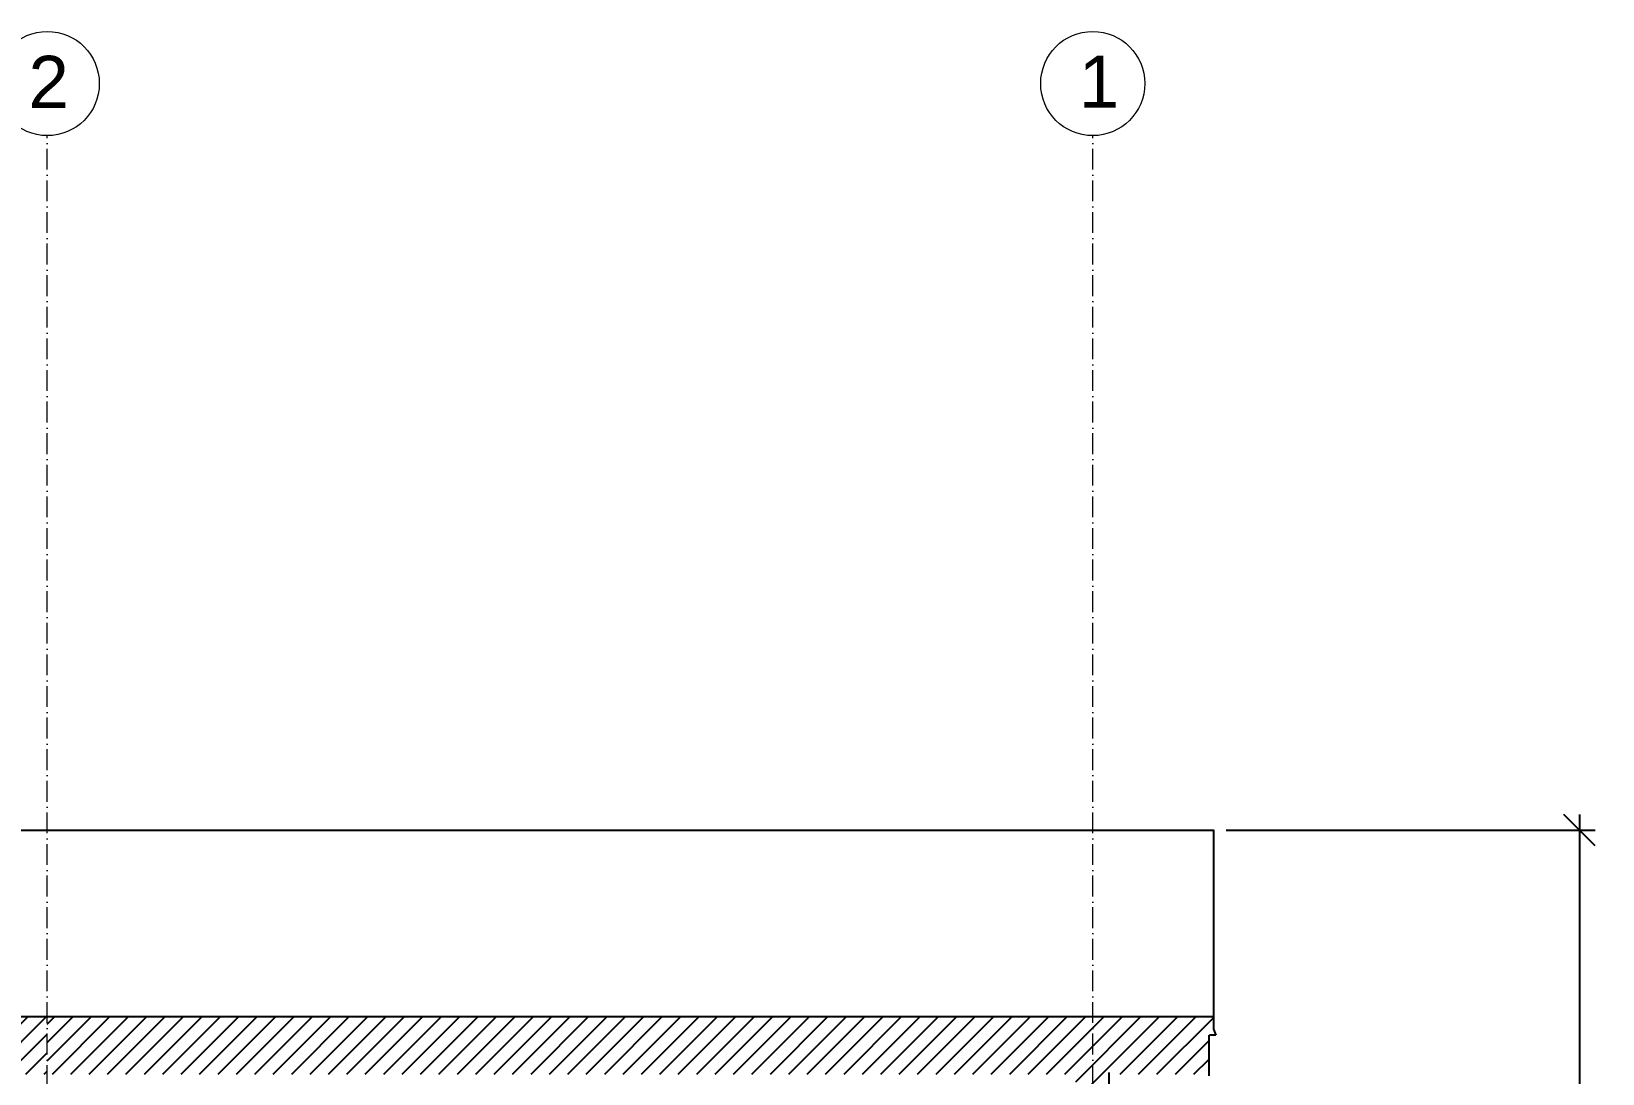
# Model space of a CAD drawing. Header units: millimetres. Extents: x 2830 to 9066, y 9741 to 14619.
# Drawn here: x 3439.4 to 3892, y 12321 to 12621 of the extents above; entities that cross this region are included whole.
import ezdxf

# ---------------------------------------------------------------- set-up
doc = ezdxf.new("R2010")
doc.units = ezdxf.units.MM
doc.header["$MEASUREMENT"] = 0
doc.linetypes.add('ACAD_ISO10W100', pattern=[18, 12, -3, 0, -3])
doc.layers.get('DEFPOINTS').update_dxf_attribs({"color": 210})
doc.layers.add('CAMPITURE', color=7, linetype='Continuous', lineweight=25)
doc.layers.add('quote nuove', color=2, linetype='Continuous')
doc.layers.add('STRUTTURA', color=1, linetype='Continuous')
doc.layers.get('0').off()
doc.styles.add('ARIAL', font='Arial.ttf')
doc.styles.get("Standard").update_dxf_attribs({"font": 'Arial.ttf'})
doc.dimstyles.new('TICK_36', dxfattribs={"dimtxt": 3.6, "dimasz": 3.6, "dimexe": 1.8, "dimexo": 1.2, "dimgap": 1.8, "dimtad": 0, "dimdec": 0, "dimzin": 0, "dimdsep": 46, "dimtxsty": 'ARIAL', "dimblk": 'OBLIQUE', "dimcen": 1.8, "dimdle": 1.8, "dimclrd": 256, "dimclrt": 256, "dimadec": 0, "dimazin": 0, "dimtfac": 1, "dimtdec": 0, "dimtmove": 1, "dimatfit": 3, "dimldrblk": 'OPEN90', "dimfxl": 1, "dimtfill": 1, "dimtolj": 1, "dimtzin": 0, "dimarcsym": 0})

# ---------------------------------------------------------------- blocks, each defined once
blk = doc.blocks.new('_Oblique')
at = {"color": 0, "linetype": 'ByBlock', "lineweight": -2}
blk.add_line((-0.5, -0.5), (0.5, 0.5), dxfattribs=at)
blk = doc.blocks.new('*D138')
at = {"layer": 'DEFPOINTS', "color": 0, "transparency": 16777216}
for p in [(3780.5, 12391.05), (3820.6, 11771.35), (3885.27, 11771.35)]:
    blk.add_point(p, dxfattribs=at)
at = {"layer": 'quote nuove', "lineweight": -2, "transparency": 16777216}
for p, q in [((3885.27, 12395.55), (3885.27, 12095.71)), ((3885.27, 11766.85), (3885.27, 12066.69))]:
    blk.add_line(p, q, dxfattribs=at)
at = {"layer": 'quote nuove', "color": 0, "lineweight": -2, "transparency": 16777216}
for p, q in [((3783.5, 12391.05), (3889.77, 12391.05)), ((3823.6, 11771.35), (3889.77, 11771.35))]:
    blk.add_line(p, q, dxfattribs=at)
at = {"layer": 'quote nuove', "lineweight": -2, "transparency": 16777216, "xscale": 9, "yscale": 9, "zscale": 9}
for p, rotation in [((3885.27, 12391.05), 90), ((3885.27, 11771.35), 270)]:
    blk.add_blockref('_Oblique', p, dxfattribs=dict(at, rotation=rotation))
at = {"layer": 'quote nuove', "transparency": 16777216, "insert": (3885.27, 12081.2), "char_height": 9, "attachment_point": 5, "rotation": 90, "style": 'ARIAL', "bg_fill": 3, "box_fill_scale": 1.25, "bg_fill_color": 256, "bg_fill_true_color": 13158600, "bg_fill_transparency": 0}
blk.add_mtext('\\A1;620', dxfattribs=at)
blk = doc.blocks.new('_Open90')
at = {"color": 0, "linetype": 'ByBlock', "lineweight": -2}
for p, q in [((0, 0), (-1, 0)), ((-0.5, 0.5), (0, 0)), ((0, 0), (-0.5, -0.5))]:
    blk.add_line(p, q, dxfattribs=at)

msp = doc.modelspace()

# ---------------------------------------------------------------- hatches: boundary and pattern name
at = {"layer": 'CAMPITURE'}
h = msp.add_hatch(dxfattribs=at)
h.set_pattern_fill('ANSI31', color=256, scale=30)
h.paths.add_polyline_path([(3339.8, 12337.36), (3251.01, 12337.36), (3251.01, 12320.76), (3335.41, 12320.76), (3339.8, 12320.76)])
h.paths.add_polyline_path([(3443.93, 12337.36), (3386.31, 12337.36), (3386.31, 12320.76), (3407.81, 12320.76), (3443.93, 12320.76)])
h.paths.add_polyline_path([(3386.31, 12337.36), (3339.8, 12337.36), (3339.8, 12320.76), (3386.31, 12320.76)])
at = {"layer": 'CAMPITURE', "ltscale": 2.5}
h = msp.add_hatch(dxfattribs=at)
h.set_pattern_fill('ANSI31', color=256, scale=30)
h.set_pattern_definition([(45, (245.1807, 8409.8992), (-2.6516504, 2.6516504), [])])
h.paths.add_polyline_path([(3749.69, 12320.76), (3778.59, 12320.76), (3778.59, 12332.04), (3778.83, 12332.04), (3780.59, 12332.04), (3779.83, 12333.76), (3779.83, 12337.36), (3745.09, 12337.36), (3745.09, 12233.91), (3749.71, 12233.91)])
h.paths.add_polyline_path([(3745.09, 12337.36), (3443.93, 12337.36), (3443.93, 12320.76), (3740.18, 12320.76), (3740.2, 12233.91), (3745.09, 12233.91)])

# ---------------------------------------------------------------- linework, layer by layer
at = {"layer": 'quote nuove', "color": 253, "linetype": 'ACAD_ISO10W100', "lineweight": 0, "ltscale": 0.5, "transparency": 33554687}
for p, q in [((3443.93, 11771.35), (3443.93, 12591.05)), ((3745.09, 11771.35), (3745.09, 12591.05))]:
    msp.add_line(p, q, dxfattribs=at)
at = {"layer": 'quote nuove', "color": 253, "lineweight": 0}
for centre in [(3443.93, 12606.05), (3745.09, 12606.05)]:
    msp.add_circle(centre, 15, dxfattribs=at)
at = {"layer": 'STRUTTURA'}
for p, q in [((3779.83, 12339.54), (3779.83, 12333.76)), ((3779.83, 12333.76), (3780.59, 12332.04)), ((3778.59, 12320.26), (3778.59, 12332.04)), ((3778.59, 12332.04), (3778.83, 12332.04)), ((3780.59, 12332.04), (3778.83, 12332.04))]:
    msp.add_line(p, q, dxfattribs=at)
at = {"layer": 'STRUTTURA', "ltscale": 2.5}
msp.add_line((3749.69, 12321.25), (3749.71, 12233.91), dxfattribs=at)
at = {"layer": 'STRUTTURA'}
for points in [[(3017.64, 12339.54), (3017.64, 12391.05), (3779.83, 12391.05), (3779.83, 12339.54)], [(3017.64, 12337.36), (3779.83, 12337.36)]]:
    msp.add_lwpolyline(points, dxfattribs=at)

# ---------------------------------------------------------------- texts
at = {"layer": 'quote nuove', "color": 253, "lineweight": 0, "char_height": 15, "attachment_point": 1}
for s, insert in [('2', (3438.51, 12614.02)), ('1', (3741.03, 12614.11))]:
    msp.add_mtext_dynamic_manual_height_columns(s, width=15.1923, gutter_width=12.5, heights=[0], dxfattribs=dict(at, insert=insert))

# ---------------------------------------------------------------- next in the draw order: dimensions: what is measured, and where the dimension line sits
at = {"layer": 'quote nuove', "color": 253}
dim = msp.add_linear_dim(base=(3885.27, 11771.35), p1=(3780.5, 12391.05), p2=(3820.6, 11771.35), angle=90, dimstyle='TICK_36', override={"dimscale": 2.5}, dxfattribs=at)
dim.commit()
dim.dimension.update_dxf_attribs({"geometry": '*D138', "text_midpoint": (3885.27, 12081.2)})

doc.saveas('drawing.dxf')
